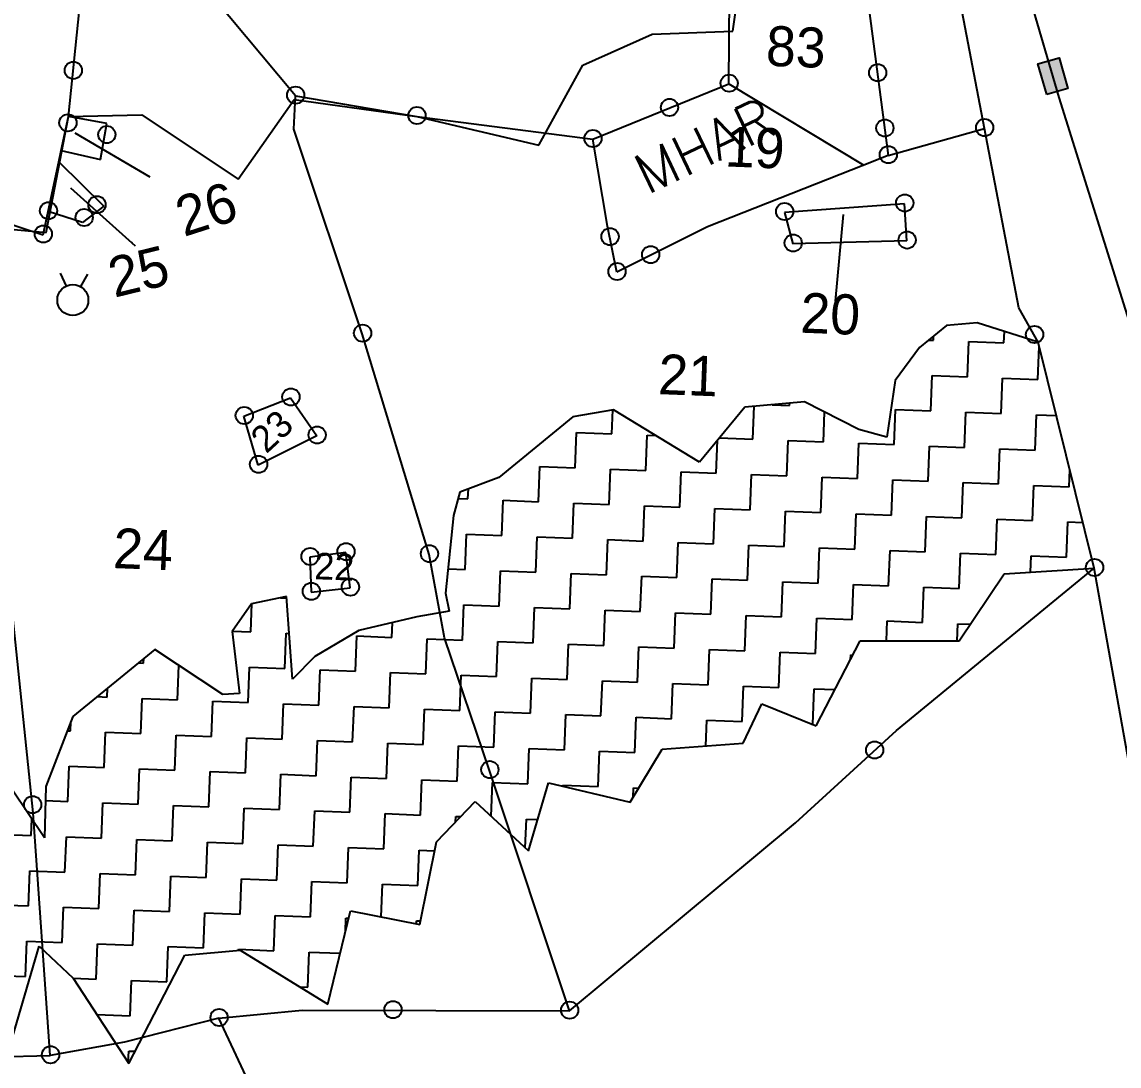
# Model space of a CAD drawing. Header units: metres. Extents: x 291285 to 296393, y 1982985 to 1990470.
# Drawn here: x 293179.3 to 293668.6, y 1988279.9 to 1988745.8 of the extents above; entities that cross this region are included whole.
import ezdxf

# ---------------------------------------------------------------- set-up
doc = ezdxf.new("R2010")
doc.units = ezdxf.units.M
for name, color, linetype in [('OFF', 1, 'Continuous'), ('POLY_HATCH', 12, 'Continuous'), ('POLY_PARCEL', 6, 'Continuous'), ('SYM_STONE', 1, 'Continuous'), ('TEXT_MAPIN', 7, 'Continuous'), ('TEXT_PARCEL', 7, 'Continuous'), ('V_BOUND_LINE', 7, 'Continuous')]:
    doc.layers.add(name, color=color, linetype=linetype)
doc.styles.get("Standard").update_dxf_attribs({"font": 'simplex.shx'})
doc.styles.add('TEXT_MAP', font='')
doc.styles.get('TEXT_MAP').set_extended_font_data('Kruti Dev 050')
doc.dimstyles.get("Standard").update_dxf_attribs({"dimtxt": 0.18, "dimasz": 0.18, "dimexe": 0.18, "dimexo": 0.0625, "dimgap": 0.09, "dimtad": 0, "dimtih": 1, "dimtoh": 1, "dimdec": 4, "dimzin": 0, "dimdsep": 46, "dimtxsty": 'Standard', "dimcen": 0.09, "dimadec": 0, "dimazin": 0, "dimtfac": 1, "dimtdec": 4, "dimtofl": 0, "dimtmove": 0, "dimatfit": 3, "dimfxl": 1, "dimtolj": 1, "dimtzin": 0, "dimarcsym": 0})

msp = doc.modelspace()

# ---------------------------------------------------------------- hatches: boundary and pattern name
msp.add_hatch(color=256).paths.add_polyline_path([(293641.85, 1988729.8), (293632.39, 1988727.07), (293636.34, 1988713.4), (293645.8, 1988716.14)])

# ---------------------------------------------------------------- linework, layer by layer
msp.add_lwpolyline([(293636.34, 1988713.4), (293632.39, 1988727.07), (293641.85, 1988729.8), (293645.8, 1988716.14)], close=True)
for points in [[(293196.35, 1988633.69), (293199.04, 1988627.97)], [(293208.53, 1988633.22), (293205.4, 1988627.72)]]:
    msp.add_lwpolyline(points)
msp.add_circle((293201.99, 1988621.71), 6.91)
at = {"layer": 'OFF'}
msp.add_line((293494.59, 1988718.13), (293554.73, 1988681.95), dxfattribs=at)
at = {"layer": 'POLY_HATCH'}
for p, q in [((293496.42, 1988741.63), (293501.15, 1988776.66)), ((293429.43, 1988726.59), (293460.45, 1988740.3)), ((293460.45, 1988740.3), (293496.42, 1988741.63)), ((293409.76, 1988690.77), (293429.43, 1988726.59)), ((293275.67, 1988675.6), (293300.75, 1988711.2)), ((293300.75, 1988711.2), (293355.36, 1988703.69)), ((293190.04, 1988651.79), (293199.99, 1988703.55)), ((293199.99, 1988703.55), (293232.72, 1988704.33)), ((293232.72, 1988704.33), (293275.67, 1988675.6)), ((293355.36, 1988703.69), (293409.76, 1988690.77)), ((293142.1, 1988656.34), (293190.04, 1988651.79)), ((293591.7, 1988610.3), (293579.67, 1988600.6)), ((293605.31, 1988611.48), (293591.7, 1988610.3)), ((293632.52, 1988602.96), (293605.31, 1988611.48)), ((293579.67, 1988600.6), (293568.72, 1988585.77)), ((293657.57, 1988502.04), (293632.52, 1988602.96)), ((293568.72, 1988585.77), (293564.99, 1988560.5)), ((293528.3, 1988576.31), (293501.71, 1988573.94)), ((293552.62, 1988563.94), (293528.3, 1988576.31)), ((293443.17, 1988572.79), (293425.04, 1988569.67)), ((293481.48, 1988549.3), (293443.17, 1988572.79)), ((293501.71, 1988573.94), (293481.48, 1988549.3)), ((293425.04, 1988569.67), (293391.99, 1988542.56)), ((293564.99, 1988560.5), (293552.62, 1988563.94)), ((293391.99, 1988542.56), (293374.58, 1988536.03)), ((293374.58, 1988536.03), (293371.84, 1988525.54)), ((293371.84, 1988525.54), (293368.18, 1988490.95)), ((293597.25, 1988469.61), (293617.4, 1988499.54)), ((293617.4, 1988499.54), (293657.57, 1988502.04)), ((293297.34, 1988489.43), (293281.74, 1988486.22)), ((293299.95, 1988452.48), (293297.34, 1988489.43)), ((293368.18, 1988490.95), (293369.78, 1988482.84)), ((293281.74, 1988486.22), (293273, 1988473.84)), ((293369.78, 1988482.84), (293355.49, 1988480.42)), ((293355.49, 1988480.42), (293329.61, 1988474.21)), ((293273, 1988473.84), (293276.39, 1988446.18)), ((293329.61, 1988474.21), (293309.88, 1988462.69)), ((293533.54, 1988431.65), (293553.19, 1988469.68)), ((293553.19, 1988469.68), (293597.25, 1988469.61)), ((293238.57, 1988465.84), (293202.03, 1988435.9)), ((293268.95, 1988445.62), (293238.57, 1988465.84)), ((293309.88, 1988462.69), (293299.95, 1988452.48)), ((293276.39, 1988446.18), (293268.95, 1988445.62)), ((293500.9, 1988424.02), (293509.25, 1988441.47)), ((293509.25, 1988441.47), (293533.54, 1988431.65)), ((293202.03, 1988435.9), (293190.02, 1988404.59)), ((293464.82, 1988421.36), (293500.9, 1988424.02)), ((293450.57, 1988397.67), (293464.82, 1988421.36)), ((293189.36, 1988381.74), (293165.89, 1988416.53)), ((293190.02, 1988404.59), (293189.36, 1988381.74)), ((293405.27, 1988375.97), (293414.12, 1988406.33)), ((293414.12, 1988406.33), (293450.57, 1988397.67)), ((293364.19, 1988379.97), (293381.45, 1988397.89)), ((293381.45, 1988397.89), (293405.27, 1988375.97)), ((293356.71, 1988343.09), (293364.19, 1988379.97)), ((293315.73, 1988307.5), (293325.81, 1988349.12)), ((293325.81, 1988349.12), (293356.71, 1988343.09)), ((293170.66, 1988277.51), (293186.95, 1988333.44)), ((293186.95, 1988333.44), (293202.17, 1988319.12)), ((293251.88, 1988329.33), (293276.63, 1988331.62)), ((293276.63, 1988331.62), (293315.73, 1988307.5)), ((293226.99, 1988281), (293251.88, 1988329.33)), ((293202.17, 1988319.12), (293226.99, 1988281))]:
    msp.add_line(p, q, dxfattribs=at)
at = {"layer": 'POLY_HATCH', "linetype": 'Continuous'}
for p, q in [((293585.82, 1988603.79), (293585.89, 1988605.62)), ((293617.3, 1988602.58), (293617.49, 1988607.66)), ((293583.72, 1988603.87), (293585.82, 1988603.79)), ((293600.96, 1988587.45), (293601.56, 1988603.18)), ((293601.56, 1988603.18), (293617.3, 1988602.58)), ((293632.43, 1988586.24), (293633, 1988601.04)), ((293584.62, 1988572.31), (293585.22, 1988588.05)), ((293585.22, 1988588.05), (293600.96, 1988587.45)), ((293616.09, 1988571.11), (293616.69, 1988586.84)), ((293616.69, 1988586.84), (293632.43, 1988586.24)), ((293521.67, 1988574.73), (293521.71, 1988575.72)), ((293442.38, 1988562.01), (293442.79, 1988572.73)), ((293505.33, 1988559.59), (293505.89, 1988574.31)), ((293513.91, 1988575.02), (293521.67, 1988574.73)), ((293536.8, 1988558.39), (293537.31, 1988571.72)), ((293568.27, 1988557.18), (293568.88, 1988572.92)), ((293568.88, 1988572.92), (293584.62, 1988572.31)), ((293599.75, 1988555.97), (293600.35, 1988571.71)), ((293600.35, 1988571.71), (293616.09, 1988571.11)), ((293631.22, 1988554.77), (293631.83, 1988570.5)), ((293631.83, 1988570.5), (293640.66, 1988570.17)), ((293426.04, 1988546.87), (293426.64, 1988562.61)), ((293426.64, 1988562.61), (293442.38, 1988562.01)), ((293457.51, 1988545.67), (293458.12, 1988561.4)), ((293458.12, 1988561.4), (293461.98, 1988561.25)), ((293488.99, 1988544.46), (293489.55, 1988559.12)), ((293490.4, 1988560.17), (293505.33, 1988559.59)), ((293520.46, 1988543.25), (293521.06, 1988558.99)), ((293521.06, 1988558.99), (293536.8, 1988558.39)), ((293551.93, 1988542.05), (293552.54, 1988557.78)), ((293552.54, 1988557.78), (293568.27, 1988557.18)), ((293583.41, 1988540.84), (293584.01, 1988556.58)), ((293584.01, 1988556.58), (293599.75, 1988555.97)), ((293614.88, 1988539.63), (293615.49, 1988555.37)), ((293615.49, 1988555.37), (293631.22, 1988554.77)), ((293409.7, 1988531.74), (293410.3, 1988547.48)), ((293410.3, 1988547.48), (293426.04, 1988546.87)), ((293441.17, 1988530.53), (293441.78, 1988546.27)), ((293441.78, 1988546.27), (293457.51, 1988545.67)), ((293472.65, 1988529.33), (293473.25, 1988545.06)), ((293473.25, 1988545.06), (293488.99, 1988544.46)), ((293504.12, 1988528.12), (293504.72, 1988543.86)), ((293504.72, 1988543.86), (293520.46, 1988543.25)), ((293535.59, 1988526.91), (293536.2, 1988542.65)), ((293536.2, 1988542.65), (293551.93, 1988542.05)), ((293567.07, 1988525.71), (293567.67, 1988541.44)), ((293567.67, 1988541.44), (293583.41, 1988540.84)), ((293646.36, 1988538.43), (293646.65, 1988546.03)), ((293378.23, 1988532.94), (293378.4, 1988537.46)), ((293598.54, 1988524.5), (293599.15, 1988540.24)), ((293599.15, 1988540.24), (293614.88, 1988539.63)), ((293630.02, 1988523.29), (293630.62, 1988539.03)), ((293630.62, 1988539.03), (293646.36, 1988538.43)), ((293373.82, 1988533.11), (293378.23, 1988532.94)), ((293393.36, 1988516.6), (293393.96, 1988532.34)), ((293393.96, 1988532.34), (293409.7, 1988531.74)), ((293424.83, 1988515.4), (293425.44, 1988531.14)), ((293425.44, 1988531.14), (293441.17, 1988530.53)), ((293456.31, 1988514.19), (293456.91, 1988529.93)), ((293456.91, 1988529.93), (293472.65, 1988529.33)), ((293487.78, 1988512.99), (293488.38, 1988528.72)), ((293488.38, 1988528.72), (293504.12, 1988528.12)), ((293519.25, 1988511.78), (293519.86, 1988527.52)), ((293519.86, 1988527.52), (293535.59, 1988526.91)), ((293550.73, 1988510.57), (293551.33, 1988526.31)), ((293551.33, 1988526.31), (293567.07, 1988525.71)), ((293582.2, 1988509.37), (293582.81, 1988525.1)), ((293582.81, 1988525.1), (293598.54, 1988524.5)), ((293613.68, 1988508.16), (293614.28, 1988523.9)), ((293614.28, 1988523.9), (293630.02, 1988523.29)), ((293645.15, 1988506.95), (293645.75, 1988522.69)), ((293645.75, 1988522.69), (293652.51, 1988522.43)), ((293377.02, 1988501.47), (293377.62, 1988517.21)), ((293377.62, 1988517.21), (293393.36, 1988516.6)), ((293408.49, 1988500.26), (293409.1, 1988516)), ((293409.1, 1988516), (293424.83, 1988515.4)), ((293439.97, 1988499.06), (293440.57, 1988514.8)), ((293440.57, 1988514.8), (293456.31, 1988514.19)), ((293471.44, 1988497.85), (293472.04, 1988513.59)), ((293472.04, 1988513.59), (293487.78, 1988512.99)), ((293502.91, 1988496.65), (293503.52, 1988512.38)), ((293503.52, 1988512.38), (293519.25, 1988511.78)), ((293534.39, 1988495.44), (293534.99, 1988511.18)), ((293534.99, 1988511.18), (293550.73, 1988510.57)), ((293565.86, 1988494.23), (293566.47, 1988509.97)), ((293566.47, 1988509.97), (293582.2, 1988509.37)), ((293597.34, 1988493.03), (293597.94, 1988508.76)), ((293597.94, 1988508.76), (293613.68, 1988508.16)), ((293629.13, 1988500.27), (293629.41, 1988507.56)), ((293629.41, 1988507.56), (293645.15, 1988506.95)), ((293369.33, 1988501.77), (293377.02, 1988501.47)), ((293392.15, 1988485.13), (293392.76, 1988500.87)), ((293392.76, 1988500.87), (293408.49, 1988500.26)), ((293423.63, 1988483.92), (293424.23, 1988499.66)), ((293424.23, 1988499.66), (293439.97, 1988499.06)), ((293455.1, 1988482.72), (293455.7, 1988498.46)), ((293455.7, 1988498.46), (293471.44, 1988497.85)), ((293486.57, 1988481.51), (293487.18, 1988497.25)), ((293487.18, 1988497.25), (293502.91, 1988496.65)), ((293518.05, 1988480.31), (293518.65, 1988496.04)), ((293518.65, 1988496.04), (293534.39, 1988495.44)), ((293549.52, 1988479.1), (293550.13, 1988494.84)), ((293550.13, 1988494.84), (293565.86, 1988494.23)), ((293581, 1988477.89), (293581.6, 1988493.63)), ((293581.6, 1988493.63), (293597.34, 1988493.03)), ((293294.62, 1988488.87), (293297.38, 1988488.76)), ((293281.39, 1988473.62), (293281.88, 1988486.24)), ((293375.81, 1988470), (293376.42, 1988485.73)), ((293376.42, 1988485.73), (293392.15, 1988485.13)), ((293407.29, 1988468.79), (293407.89, 1988484.53)), ((293407.89, 1988484.53), (293423.63, 1988483.92)), ((293438.76, 1988467.58), (293439.36, 1988483.32)), ((293439.36, 1988483.32), (293455.1, 1988482.72)), ((293344.34, 1988471.2), (293344.59, 1988477.81)), ((293470.23, 1988466.38), (293470.84, 1988482.12)), ((293470.84, 1988482.12), (293486.57, 1988481.51)), ((293501.71, 1988465.17), (293502.31, 1988480.91)), ((293502.31, 1988480.91), (293518.05, 1988480.31)), ((293533.18, 1988463.97), (293533.79, 1988479.7)), ((293533.79, 1988479.7), (293549.52, 1988479.1)), ((293564.92, 1988469.66), (293565.26, 1988478.5)), ((293565.26, 1988478.5), (293581, 1988477.89)), ((293273.07, 1988473.94), (293281.39, 1988473.62)), ((293296.53, 1988457.28), (293297.13, 1988473.01)), ((293297.13, 1988473.01), (293298.5, 1988472.96)), ((293596.44, 1988469.61), (293596.73, 1988477.29)), ((293596.73, 1988477.29), (293602.28, 1988477.08)), ((293328, 1988456.07), (293328.6, 1988471.81)), ((293328.6, 1988471.81), (293344.34, 1988471.2)), ((293359.47, 1988454.86), (293360.08, 1988470.6)), ((293360.08, 1988470.6), (293375.81, 1988470)), ((293390.95, 1988453.66), (293391.55, 1988469.39)), ((293391.55, 1988469.39), (293407.29, 1988468.79)), ((293422.42, 1988452.45), (293423.02, 1988468.19)), ((293423.02, 1988468.19), (293438.76, 1988467.58)), ((293453.89, 1988451.24), (293454.5, 1988466.98)), ((293454.5, 1988466.98), (293470.23, 1988466.38)), ((293485.37, 1988450.04), (293485.97, 1988465.77)), ((293485.97, 1988465.77), (293501.71, 1988465.17)), ((293516.84, 1988448.83), (293517.45, 1988464.57)), ((293517.45, 1988464.57), (293533.18, 1988463.97)), ((293548.84, 1988461.26), (293548.92, 1988463.36)), ((293548.92, 1988463.36), (293549.9, 1988463.32)), ((293231.17, 1988459.78), (293233.58, 1988459.69)), ((293233.58, 1988459.69), (293233.66, 1988461.82)), ((293248.71, 1988443.35), (293249.3, 1988458.7)), ((293280.19, 1988442.14), (293280.79, 1988457.88)), ((293280.79, 1988457.88), (293296.53, 1988457.28)), ((293311.66, 1988440.94), (293312.26, 1988456.67)), ((293312.26, 1988456.67), (293328, 1988456.07)), ((293343.13, 1988439.73), (293343.74, 1988455.47)), ((293343.74, 1988455.47), (293359.47, 1988454.86)), ((293374.61, 1988438.52), (293375.21, 1988454.26)), ((293375.21, 1988454.26), (293390.95, 1988453.66)), ((293217.24, 1988444.56), (293217.39, 1988448.49)), ((293406.08, 1988437.32), (293406.68, 1988453.05)), ((293406.68, 1988453.05), (293422.42, 1988452.45)), ((293437.55, 1988436.11), (293438.16, 1988451.85)), ((293438.16, 1988451.85), (293453.89, 1988451.24)), ((293469.03, 1988434.9), (293469.63, 1988450.64)), ((293469.63, 1988450.64), (293485.37, 1988450.04)), ((293500.5, 1988433.7), (293501.11, 1988449.43)), ((293501.11, 1988449.43), (293516.84, 1988448.83)), ((293212.8, 1988444.73), (293217.24, 1988444.56)), ((293232.37, 1988428.22), (293232.98, 1988443.95)), ((293232.98, 1988443.95), (293248.71, 1988443.35)), ((293531.98, 1988432.49), (293532.58, 1988448.23)), ((293532.58, 1988448.23), (293541.92, 1988447.87)), ((293263.85, 1988427.01), (293264.45, 1988442.75)), ((293264.45, 1988442.75), (293280.19, 1988442.14)), ((293295.32, 1988425.8), (293295.92, 1988441.54)), ((293295.92, 1988441.54), (293311.66, 1988440.94)), ((293326.79, 1988424.6), (293327.4, 1988440.33)), ((293327.4, 1988440.33), (293343.13, 1988439.73)), ((293358.27, 1988423.39), (293358.87, 1988439.13)), ((293358.87, 1988439.13), (293374.61, 1988438.52)), ((293389.74, 1988422.18), (293390.34, 1988437.92)), ((293390.34, 1988437.92), (293406.08, 1988437.32)), ((293421.21, 1988420.98), (293421.82, 1988436.71)), ((293421.82, 1988436.71), (293437.55, 1988436.11)), ((293452.69, 1988419.77), (293453.29, 1988435.51)), ((293453.29, 1988435.51), (293469.03, 1988434.9)), ((293484.32, 1988422.79), (293484.76, 1988434.3)), ((293484.76, 1988434.3), (293500.5, 1988433.7)), ((293199.56, 1988429.47), (293200.9, 1988429.42)), ((293200.9, 1988429.42), (293201.05, 1988433.34)), ((293531.41, 1988432.51), (293531.98, 1988432.49)), ((293216.03, 1988413.08), (293216.63, 1988428.82)), ((293216.63, 1988428.82), (293232.37, 1988428.22)), ((293247.51, 1988411.88), (293248.11, 1988427.61)), ((293248.11, 1988427.61), (293263.85, 1988427.01)), ((293278.98, 1988410.67), (293279.58, 1988426.41)), ((293279.58, 1988426.41), (293295.32, 1988425.8)), ((293310.45, 1988409.46), (293311.06, 1988425.2)), ((293311.06, 1988425.2), (293326.79, 1988424.6)), ((293341.93, 1988408.26), (293342.53, 1988423.99)), ((293342.53, 1988423.99), (293358.27, 1988423.39)), ((293373.4, 1988407.05), (293374, 1988422.79)), ((293374, 1988422.79), (293389.74, 1988422.18)), ((293404.87, 1988405.84), (293405.48, 1988421.58)), ((293405.48, 1988421.58), (293421.21, 1988420.98)), ((293436.35, 1988404.64), (293436.95, 1988420.37)), ((293436.95, 1988420.37), (293452.69, 1988419.77)), ((293199.69, 1988397.95), (293200.29, 1988413.69)), ((293200.29, 1988413.69), (293216.03, 1988413.08)), ((293231.17, 1988396.74), (293231.77, 1988412.48)), ((293231.77, 1988412.48), (293247.51, 1988411.88)), ((293262.64, 1988395.54), (293263.24, 1988411.27)), ((293263.24, 1988411.27), (293278.98, 1988410.67)), ((293294.11, 1988394.33), (293294.72, 1988410.07)), ((293294.72, 1988410.07), (293310.45, 1988409.46)), ((293325.59, 1988393.12), (293326.19, 1988408.86)), ((293326.19, 1988408.86), (293341.93, 1988408.26)), ((293357.06, 1988391.92), (293357.66, 1988407.65)), ((293357.66, 1988407.65), (293373.4, 1988407.05)), ((293388.56, 1988391.35), (293389.14, 1988406.45)), ((293389.14, 1988406.45), (293404.87, 1988405.84)), ((293420.59, 1988404.79), (293420.61, 1988405.24)), ((293420.61, 1988405.24), (293436.35, 1988404.64)), ((293451.93, 1988399.92), (293452.08, 1988404.03)), ((293452.08, 1988404.03), (293454.35, 1988403.95)), ((293189.84, 1988398.33), (293199.69, 1988397.95)), ((293214.83, 1988381.61), (293215.43, 1988397.35)), ((293215.43, 1988397.35), (293231.17, 1988396.74)), ((293246.3, 1988380.4), (293246.9, 1988396.14)), ((293246.9, 1988396.14), (293262.64, 1988395.54)), ((293277.77, 1988379.2), (293278.38, 1988394.93)), ((293278.38, 1988394.93), (293294.11, 1988394.33)), ((293183.35, 1988382.81), (293183.64, 1988390.23)), ((293309.25, 1988377.99), (293309.85, 1988393.73)), ((293309.85, 1988393.73), (293325.59, 1988393.12)), ((293340.72, 1988376.78), (293341.32, 1988392.52)), ((293341.32, 1988392.52), (293357.06, 1988391.92)), ((293372.7, 1988388.81), (293372.8, 1988391.31)), ((293372.8, 1988391.31), (293375.03, 1988391.23)), ((293403.78, 1988377.34), (293404.27, 1988390.11)), ((293404.27, 1988390.11), (293409.33, 1988389.91)), ((293167.61, 1988383.42), (293183.35, 1988382.81)), ((293198.49, 1988366.47), (293199.09, 1988382.21)), ((293199.09, 1988382.21), (293214.83, 1988381.61)), ((293229.96, 1988365.27), (293230.56, 1988381.01)), ((293230.56, 1988381.01), (293246.3, 1988380.4)), ((293261.43, 1988364.06), (293262.04, 1988379.8)), ((293262.04, 1988379.8), (293277.77, 1988379.2)), ((293292.91, 1988362.86), (293293.51, 1988378.59)), ((293293.51, 1988378.59), (293309.25, 1988377.99)), ((293324.38, 1988361.65), (293324.98, 1988377.39)), ((293324.98, 1988377.39), (293340.72, 1988376.78)), ((293355.85, 1988360.44), (293356.46, 1988376.18)), ((293356.46, 1988376.18), (293363.37, 1988375.91)), ((293182.15, 1988351.34), (293182.75, 1988367.08)), ((293182.75, 1988367.08), (293198.49, 1988366.47)), ((293213.62, 1988350.13), (293214.22, 1988365.87)), ((293214.22, 1988365.87), (293229.96, 1988365.27)), ((293245.09, 1988348.93), (293245.7, 1988364.66)), ((293245.7, 1988364.66), (293261.43, 1988364.06)), ((293276.57, 1988347.72), (293277.17, 1988363.46)), ((293277.17, 1988363.46), (293292.91, 1988362.86)), ((293308.04, 1988346.52), (293308.64, 1988362.25)), ((293308.64, 1988362.25), (293324.38, 1988361.65)), ((293339.56, 1988346.44), (293340.12, 1988361.05)), ((293340.12, 1988361.05), (293355.85, 1988360.44)), ((293166.41, 1988351.94), (293182.15, 1988351.34)), ((293197.28, 1988335), (293197.88, 1988350.74)), ((293197.88, 1988350.74), (293213.62, 1988350.13)), ((293228.75, 1988333.79), (293229.36, 1988349.53)), ((293229.36, 1988349.53), (293245.09, 1988348.93)), ((293260.23, 1988332.59), (293260.83, 1988348.32)), ((293260.83, 1988348.32), (293276.57, 1988347.72)), ((293291.7, 1988331.38), (293292.3, 1988347.12)), ((293292.3, 1988347.12), (293308.04, 1988346.52)), ((293323.54, 1988339.74), (293323.78, 1988345.91)), ((293323.78, 1988345.91), (293325.02, 1988345.86)), ((293355.2, 1988343.39), (293355.25, 1988344.71)), ((293355.25, 1988344.71), (293357.03, 1988344.64)), ((293180.94, 1988319.87), (293181.54, 1988335.6)), ((293181.54, 1988335.6), (293197.28, 1988335)), ((293212.41, 1988318.66), (293213.02, 1988334.4)), ((293213.02, 1988334.4), (293228.75, 1988333.79)), ((293243.89, 1988317.45), (293244.49, 1988333.19)), ((293244.49, 1988333.19), (293260.23, 1988332.59)), ((293275.95, 1988331.55), (293275.96, 1988331.98)), ((293275.96, 1988331.98), (293291.7, 1988331.38)), ((293306.83, 1988315.04), (293307.44, 1988330.78)), ((293307.44, 1988330.78), (293321.24, 1988330.25)), ((293165.2, 1988320.47), (293180.94, 1988319.87)), ((293202.21, 1988319.05), (293212.41, 1988318.66)), ((293227.55, 1988302.32), (293228.15, 1988318.06)), ((293228.15, 1988318.06), (293243.89, 1988317.45)), ((293303.28, 1988315.18), (293306.83, 1988315.04)), ((293212.74, 1988302.89), (293227.55, 1988302.32)), ((293226.74, 1988281.38), (293226.94, 1988286.58)), ((293226.94, 1988286.58), (293229.8, 1988286.47))]:
    msp.add_line(p, q, dxfattribs=at)
at = {"layer": 'POLY_PARCEL'}
for p, q in [((293199.99, 1988703.55), (293212.36, 1988823.86)), ((293494.59, 1988718.13), (293494.93, 1988771.51)), ((293301.24, 1988712.8), (293262.64, 1988759.1)), ((293557.19, 1988750.81), (293565.59, 1988686.24)), ((293433.85, 1988693.45), (293494.59, 1988718.13)), ((293300.5, 1988697.96), (293301.24, 1988712.8)), ((293301.24, 1988712.8), (293355.36, 1988703.69)), ((293196.75, 1988688.45), (293199.99, 1988703.55)), ((293217.16, 1988700.44), (293199.99, 1988703.55)), ((293355.36, 1988703.69), (293433.85, 1988693.45)), ((293214.33, 1988684.37), (293217.16, 1988700.44)), ((293331.1, 1988606.61), (293300.5, 1988697.96)), ((293565.59, 1988686.24), (293608.54, 1988698.32)), ((293440.46, 1988654.72), (293433.85, 1988693.45)), ((293195.67, 1988683.39), (293196.75, 1988688.45)), ((293196.75, 1988688.45), (293214.33, 1988684.37)), ((293190.93, 1988661.26), (293195.67, 1988683.39)), ((293195.67, 1988683.39), (293215.75, 1988663.58)), ((293565.59, 1988686.24), (293554.73, 1988681.95)), ((293554.73, 1988681.95), (293485.06, 1988654.44)), ((293572.91, 1988664.69), (293519.33, 1988660.85)), ((293573.97, 1988648.14), (293572.91, 1988664.69)), ((293163.26, 1988659.09), (293188.7, 1988650.87)), ((293188.7, 1988650.87), (293190.93, 1988661.26)), ((293206.23, 1988656.34), (293190.93, 1988661.26)), ((293215.75, 1988663.58), (293206.23, 1988656.34)), ((293519.33, 1988660.85), (293523.16, 1988646.83)), ((293444.59, 1988634.09), (293440.46, 1988654.72)), ((293485.06, 1988654.44), (293444.59, 1988634.09)), ((293573.97, 1988648.14), (293523.16, 1988646.83)), ((293360.91, 1988508.19), (293331.1, 1988606.61)), ((293278.32, 1988569.85), (293299.13, 1988578.13)), ((293299.13, 1988578.13), (293310.82, 1988561.16)), ((293284.71, 1988548.08), (293278.32, 1988569.85)), ((293310.82, 1988561.16), (293284.71, 1988548.08)), ((293323.72, 1988509.1), (293307.68, 1988506.95)), ((293325.67, 1988493.29), (293323.72, 1988509.1)), ((293367.75, 1988470.97), (293360.91, 1988508.19)), ((293307.68, 1988506.95), (293308.25, 1988491.4)), ((293184.26, 1988392.89), (293173.41, 1988497.73)), ((293569.36, 1988429.62), (293657.57, 1988502.04)), ((293308.25, 1988491.4), (293325.67, 1988493.29)), ((293387.87, 1988411.84), (293367.75, 1988470.97)), ((293524.38, 1988388.39), (293569.36, 1988429.62)), ((293423.45, 1988304.47), (293387.87, 1988411.84)), ((293191.93, 1988284.6), (293184.26, 1988392.89)), ((293423.45, 1988304.47), (293524.38, 1988388.39)), ((293267.1, 1988301.24), (293304.24, 1988304.88)), ((293304.24, 1988304.88), (293423.45, 1988304.47)), ((293267.1, 1988301.24), (293224.97, 1988290.53)), ((293337.37, 1988151.11), (293267.1, 1988301.24)), ((293224.97, 1988290.53), (293191.93, 1988284.6)), ((293130.3, 1988282.99), (293191.93, 1988284.6))]:
    msp.add_line(p, q, dxfattribs=at)
at = {"layer": 'SYM_STONE'}
for centre in [(293202.21, 1988724.19), (293560.96, 1988723.17), (293494.72, 1988718.48), (293301.37, 1988713.15), (293355.49, 1988704.04), (293468.12, 1988707.67), (293199.8, 1988700.82), (293217.16, 1988695.55), (293564.17, 1988698.48), (293608.67, 1988698.67), (293433.98, 1988693.8), (293565.72, 1988686.58), (293573.04, 1988665.03), (293191.13, 1988661.59), (293212.78, 1988664.26), (293519.46, 1988661.2), (293207.07, 1988658.56), (293188.83, 1988651.21), (293441.6, 1988650.02), (293523.29, 1988647.17), (293574.1, 1988648.48), (293459.72, 1988641.98), (293444.72, 1988634.43), (293331.23, 1988606.95), (293630.95, 1988606.33), (293299.26, 1988578.47), (293278.45, 1988570.19), (293310.95, 1988561.5), (293284.84, 1988548.42), (293323.85, 1988509.44), (293361.04, 1988508.54), (293307.81, 1988507.29), (293657.7, 1988502.38), (293325.8, 1988493.63), (293308.38, 1988491.75), (293559.61, 1988420.91), (293388, 1988412.18), (293184.05, 1988396.52), (293344.78, 1988305.08), (293423.58, 1988304.81), (293267.23, 1988301.59), (293192.06, 1988284.94)]:
    msp.add_circle(centre, 3.84, dxfattribs=at)
at = {"layer": 'V_BOUND_LINE'}
for p, q in [((293641.84, 1988712.13), (293604.37, 1988841.69)), ((293608.54, 1988698.32), (293589.44, 1988798.46)), ((293678.42, 1988595.35), (293641.84, 1988712.13)), ((293623.98, 1988618.2), (293608.54, 1988698.32)), ((293632.52, 1988602.96), (293623.98, 1988618.2)), ((293657.57, 1988502.04), (293632.52, 1988602.96)), ((293690.15, 1988318.54), (293657.57, 1988502.04))]:
    msp.add_line(p, q, dxfattribs=at)

# ---------------------------------------------------------------- texts
at = {"layer": 'TEXT_MAPIN'}
msp.add_text('MHAR', height=17.856, rotation=25.4313, dxfattribs=at).set_placement((293458.21, 1988668.55))
at = {"layer": 'TEXT_PARCEL', "style": 'TEXT_MAP'}
for s, height, rotation, p in [('83', 17.856, 357.8049, (293510.89, 1988726.29)), ('19', 17.856, 357.8049, (293492.58, 1988681.35)), ('26', 17.856, 17.7745, (293251.52, 1988649.82)), ('25', 17.856, 13.7392, (293220.49, 1988622.7)), ('20', 17.856, 357.8049, (293526.23, 1988607.17)), ('21', 17.856, 357.8049, (293462.84, 1988579.75)), ('23', 11.904, 42.7839, (293288.27, 1988552.83)), ('24', 17.856, 357.8049, (293219.74, 1988502.13)), ('22', 11.904, 357.8049, (293309.59, 1988497.16))]:
    msp.add_text(s, height=height, rotation=rotation, dxfattribs=at).set_placement(p)

# ---------------------------------------------------------------- leaders
for points in [[(293236.52, 1988676.57), (293203.08, 1988696.2)], [(293230.01, 1988645.83), (293201.13, 1988671.71)], [(293542.2, 1988621.21), (293545.74, 1988659.82)]]:
    msp.add_leader(points, dimstyle='Standard', override={"dimtxt": 2.5, "dimasz": 2.5, "dimexe": 1.25, "dimexo": 0.625, "dimgap": 0.625, "dimtad": 1, "dimtih": 0, "dimtoh": 0, "dimzin": 8, "dimcen": 2.5, "dimtofl": 1})

doc.saveas('drawing.dxf')
